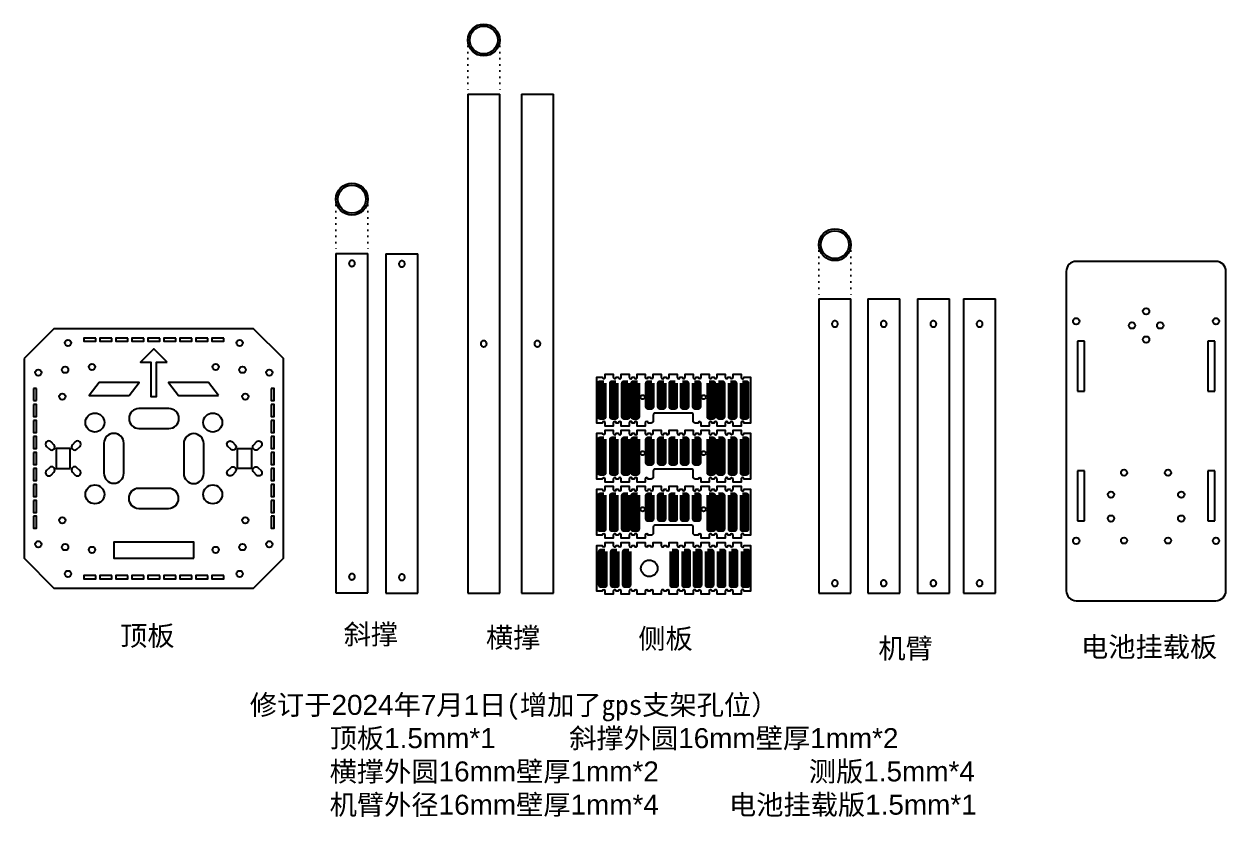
# Model space of a CAD drawing. Header units: millimetres. Extents: x 1904 to 3053, y 1573 to 1970.
# Drawn here: x 1904 to 2506, y 1573 to 1970 of the extents above; entities that cross this region are included whole.
import ezdxf

# ---------------------------------------------------------------- set-up
doc = ezdxf.new("R2010")
doc.units = ezdxf.units.MM
doc.linetypes.add('ACAD_ISO07W100', pattern=[3, 0, -3])
doc.styles.get("Standard").update_dxf_attribs({"font": 'Arial.ttf'})

msp = doc.modelspace()

# ---------------------------------------------------------------- linework, layer by layer
at = {"linetype": 'ACAD_ISO07W100'}
for p, q in [((2126.46, 1961.85), (2126.46, 1934.67)), ((2142.46, 1961.85), (2142.46, 1934.67)), ((2060.46, 1882.12), (2060.46, 1854.94)), ((2076.46, 1882.12), (2076.46, 1854.94)), ((2302.35, 1859.29), (2302.35, 1832.1)), ((2318.35, 1859.29), (2318.35, 1832.1))]:
    msp.add_line(p, q, dxfattribs=at)
at = {"color": 7, "linetype": 'Continuous', "lineweight": 25}
for p, q in [((2126.46, 1934.67), (2126.46, 1684.67)), ((2126.46, 1934.67), (2142.46, 1934.67)), ((2142.46, 1684.67), (2142.46, 1934.67)), ((2153.35, 1934.67), (2153.35, 1684.67)), ((2153.35, 1934.67), (2169.35, 1934.67)), ((2169.35, 1684.67), (2169.35, 1934.67)), ((2060.46, 1854.94), (2060.46, 1684.94)), ((2060.46, 1854.94), (2076.46, 1854.94)), ((2076.46, 1684.94), (2076.46, 1854.94)), ((2085.46, 1854.67), (2085.46, 1684.67)), ((2085.46, 1854.67), (2101.46, 1854.67)), ((2101.46, 1684.67), (2101.46, 1854.67)), ((2501.22, 1850.92), (2431.22, 1850.92)), ((2426.22, 1845.92), (2426.22, 1685.92)), ((2506.22, 1685.92), (2506.22, 1845.92)), ((2302.35, 1832.1), (2302.35, 1684.67)), ((2302.35, 1832.1), (2318.35, 1832.1)), ((2318.35, 1684.67), (2318.35, 1832.1)), ((2326.79, 1832.1), (2326.79, 1684.67)), ((2326.79, 1832.1), (2342.79, 1832.1)), ((2342.79, 1684.67), (2342.79, 1832.1)), ((2351.68, 1832.1), (2351.68, 1684.67)), ((2351.68, 1832.1), (2367.68, 1832.1)), ((2367.68, 1684.67), (2367.68, 1832.1)), ((2374.81, 1832.1), (2374.81, 1684.67)), ((2374.81, 1832.1), (2390.81, 1832.1)), ((2390.81, 1684.67), (2390.81, 1832.1)), ((2435.32, 1810.92), (2431.82, 1810.92)), ((2431.82, 1810.92), (2431.82, 1785.92)), ((2435.32, 1785.92), (2435.32, 1810.92)), ((2497.11, 1810.92), (2497.11, 1785.92)), ((2500.61, 1810.92), (2497.11, 1810.92)), ((2500.61, 1785.92), (2500.61, 1810.92)), ((2431.82, 1785.92), (2435.32, 1785.92)), ((2497.11, 1785.92), (2500.61, 1785.92)), ((2435.32, 1745.92), (2431.82, 1745.92)), ((2431.82, 1745.92), (2431.82, 1720.92)), ((2435.32, 1720.92), (2435.32, 1745.92)), ((2500.61, 1745.92), (2497.11, 1745.92)), ((2497.11, 1745.92), (2497.11, 1720.92)), ((2500.61, 1720.92), (2500.61, 1745.92)), ((2431.82, 1720.92), (2435.32, 1720.92)), ((2497.11, 1720.92), (2500.61, 1720.92)), ((2060.46, 1684.94), (2076.46, 1684.94)), ((2085.46, 1684.67), (2101.46, 1684.67)), ((2126.46, 1684.67), (2142.46, 1684.67)), ((2153.35, 1684.67), (2169.35, 1684.67)), ((2302.35, 1684.67), (2318.35, 1684.67)), ((2326.79, 1684.67), (2342.79, 1684.67)), ((2351.68, 1684.67), (2367.68, 1684.67)), ((2374.81, 1684.67), (2390.81, 1684.67)), ((2431.22, 1680.92), (2501.22, 1680.92))]:
    msp.add_line(p, q, dxfattribs=at)
at = {"color": 0, "linetype": 'Continuous', "lineweight": 25}
for p, q in [((1908.92, 1787.19), (1908.92, 1781.19)), ((1910.52, 1787.19), (1908.92, 1787.19)), ((1910.52, 1781.19), (1910.52, 1787.19)), ((1908.92, 1781.19), (1910.52, 1781.19))]:
    msp.add_line(p, q, dxfattribs=at)
for points in [[(1904.22, 1802.19), (1904.22, 1702.19), (1919.22, 1687.19), (2019.22, 1687.19), (2034.22, 1702.19), (2034.22, 1802.19), (2019.22, 1817.19), (1919.22, 1817.19)], [(1940.22, 1812.49), (1934.22, 1812.49), (1934.22, 1810.89), (1940.22, 1810.89)], [(1948.22, 1812.49), (1942.22, 1812.49), (1942.22, 1810.89), (1948.22, 1810.89)], [(1956.22, 1812.49), (1950.22, 1812.49), (1950.22, 1810.89), (1956.22, 1810.89)], [(1964.22, 1812.49), (1958.22, 1812.49), (1958.22, 1810.89), (1964.22, 1810.89)], [(1972.22, 1812.49), (1966.22, 1812.49), (1966.22, 1810.89), (1972.22, 1810.89)], [(1980.22, 1812.49), (1974.22, 1812.49), (1974.22, 1810.89), (1980.22, 1810.89)], [(1988.22, 1812.49), (1982.22, 1812.49), (1982.22, 1810.89), (1988.22, 1810.89)], [(1996.22, 1812.49), (1990.22, 1812.49), (1990.22, 1810.89), (1996.22, 1810.89)], [(2004.22, 1812.49), (1998.22, 1812.49), (1998.22, 1810.89), (2004.22, 1810.89)], [(1975.91, 1800.48), (1969.22, 1807.16), (1962.53, 1800.48), (1967.81, 1800.48), (1967.81, 1783.22), (1970.63, 1783.22), (1970.63, 1800.48)], [(1956.81, 1783.68), (1961.81, 1790.31), (1941.81, 1790.31), (1936.81, 1783.68)], [(2001.63, 1783.68), (1996.63, 1790.31), (1976.63, 1790.31), (1981.63, 1783.68)], [(2027.92, 1787.19), (2027.92, 1781.19), (2029.52, 1781.19), (2029.52, 1787.19)], [(1908.92, 1779.19), (1908.92, 1773.19), (1910.52, 1773.19), (1910.52, 1779.19)], [(2027.92, 1779.19), (2027.92, 1773.19), (2029.52, 1773.19), (2029.52, 1779.19)], [(1908.92, 1771.19), (1908.92, 1765.19), (1910.52, 1765.19), (1910.52, 1771.19)], [(2027.92, 1771.19), (2027.92, 1765.19), (2029.52, 1765.19), (2029.52, 1771.19)], [(1908.92, 1763.19), (1908.92, 1757.19), (1910.52, 1757.19), (1910.52, 1763.19)], [(2027.92, 1763.19), (2027.92, 1757.19), (2029.52, 1757.19), (2029.52, 1763.19)], [(1908.92, 1755.19), (1908.92, 1749.19), (1910.52, 1749.19), (1910.52, 1755.19)], [(2027.92, 1755.19), (2027.92, 1749.19), (2029.52, 1749.19), (2029.52, 1755.19)], [(1908.92, 1747.19), (1908.92, 1741.19), (1910.52, 1741.19), (1910.52, 1747.19)], [(2027.92, 1747.19), (2027.92, 1741.19), (2029.52, 1741.19), (2029.52, 1747.19)], [(1908.92, 1739.19), (1908.92, 1733.19), (1910.52, 1733.19), (1910.52, 1739.19)], [(2027.92, 1739.19), (2027.92, 1733.19), (2029.52, 1733.19), (2029.52, 1739.19)], [(1908.92, 1731.19), (1908.92, 1725.19), (1910.52, 1725.19), (1910.52, 1731.19)], [(2027.92, 1731.19), (2027.92, 1725.19), (2029.52, 1725.19), (2029.52, 1731.19)], [(1908.92, 1723.19), (1908.92, 1717.19), (1910.52, 1717.19), (1910.52, 1723.19)], [(2027.92, 1723.19), (2027.92, 1717.19), (2029.52, 1717.19), (2029.52, 1723.19)], [(1989.22, 1702.19), (1989.22, 1710.19), (1949.22, 1710.19), (1949.22, 1702.19)], [(1940.22, 1693.49), (1934.22, 1693.49), (1934.22, 1691.89), (1940.22, 1691.89)], [(1948.22, 1693.49), (1942.22, 1693.49), (1942.22, 1691.89), (1948.22, 1691.89)], [(1956.22, 1693.49), (1950.22, 1693.49), (1950.22, 1691.89), (1956.22, 1691.89)], [(1964.22, 1693.49), (1958.22, 1693.49), (1958.22, 1691.89), (1964.22, 1691.89)], [(1972.22, 1693.49), (1966.22, 1693.49), (1966.22, 1691.89), (1972.22, 1691.89)], [(1980.22, 1693.49), (1974.22, 1693.49), (1974.22, 1691.89), (1980.22, 1691.89)], [(1988.22, 1693.49), (1982.22, 1693.49), (1982.22, 1691.89), (1988.22, 1691.89)], [(1996.22, 1693.49), (1990.22, 1693.49), (1990.22, 1691.89), (1996.22, 1691.89)], [(2004.22, 1693.49), (1998.22, 1693.49), (1998.22, 1691.89), (2004.22, 1691.89)]]:
    msp.add_lwpolyline(points, close=True, dxfattribs=at)
at = {"color": 250, "linetype": 'Continuous', "lineweight": 25}
for points in [[(2259.35, 1769.93, 1), (2257.85, 1769.93), (2256.89, 1769.93, 1.011334), (2255.39, 1769.93), (2255.39, 1768.43), (2251.35, 1768.43), (2251.35, 1769.93, 1.012231), (2249.85, 1769.93), (2248.84, 1769.93, 1.047577), (2247.35, 1769.87), (2247.35, 1768.43), (2243.35, 1768.43), (2243.35, 1769.87, 1), (2241.85, 1769.93), (2240.35, 1769.93, -0.414214), (2239.35, 1770.93), (2239.35, 1774.13, 0.414214), (2238.55, 1774.93), (2220.15, 1774.93, 0.414214), (2219.35, 1774.13), (2219.35, 1770.93, -0.414214), (2218.35, 1769.93), (2216.85, 1769.93, 1), (2215.35, 1769.93), (2215.35, 1768.43), (2211.35, 1768.43), (2211.35, 1769.94, 1.051047), (2209.85, 1769.94), (2208.84, 1769.94, 1.129951), (2207.35, 1769.93), (2207.35, 1768.43), (2203.35, 1768.43), (2203.35, 1769.93, 1.022838), (2201.85, 1769.93), (2200.85, 1769.93, 1.009747), (2199.35, 1769.93), (2199.35, 1768.43), (2195.35, 1768.43), (2195.35, 1769.93, 0.99609), (2193.85, 1769.93), (2191.1, 1769.93), (2191.1, 1792.93), (2193.85, 1792.93, 1), (2195.35, 1792.94), (2195.35, 1794.43), (2199.35, 1794.43), (2199.35, 1792.93, 1.009747), (2200.85, 1792.93), (2201.85, 1792.93, 1.022838), (2203.35, 1792.93), (2203.35, 1794.43), (2207.35, 1794.43), (2207.35, 1792.93, 1.129951), (2208.84, 1792.92), (2209.85, 1792.92, 1.051047), (2211.35, 1792.91), (2211.35, 1794.43), (2215.35, 1794.43), (2215.35, 1792.93, 1), (2216.85, 1792.93), (2217.85, 1792.93, 1), (2219.35, 1792.93), (2219.35, 1794.43), (2223.35, 1794.43), (2223.35, 1792.93, 1.036352), (2224.85, 1792.93), (2225.85, 1792.93, 1), (2227.35, 1792.93), (2227.35, 1794.43), (2231.35, 1794.43), (2231.35, 1792.93, 1.048475), (2232.85, 1792.93), (2233.85, 1792.93, 1.00358), (2235.35, 1792.93), (2235.35, 1794.43), (2239.35, 1794.43), (2239.35, 1792.93, 1.063225), (2240.84, 1792.93), (2241.85, 1792.93, 1), (2243.35, 1792.99), (2243.35, 1794.43), (2247.35, 1794.43), (2247.35, 1792.99, 1.047577), (2248.84, 1792.93), (2249.85, 1792.93, 1.012231), (2251.35, 1792.93), (2251.35, 1794.43), (2255.39, 1794.43), (2255.39, 1792.93, 1.011334), (2256.89, 1792.93), (2257.85, 1792.93, 1), (2259.35, 1792.93), (2259.35, 1794.43), (2263.35, 1794.43), (2263.35, 1792.96), (2263.35, 1792.96, 1.143915), (2264.84, 1792.95), (2268.1, 1792.93), (2268.1, 1769.93), (2264.84, 1769.91, 1.143915), (2263.35, 1769.9), (2263.35, 1769.9), (2263.35, 1768.43), (2259.35, 1768.43)], [(2259.35, 1741.83, 1), (2257.85, 1741.83), (2256.89, 1741.83, 1.011334), (2255.39, 1741.83), (2255.39, 1740.33), (2251.35, 1740.33), (2251.35, 1741.83, 1.012231), (2249.85, 1741.83), (2248.84, 1741.83, 1.047577), (2247.35, 1741.77), (2247.35, 1740.33), (2243.35, 1740.33), (2243.35, 1741.77, 1), (2241.85, 1741.83), (2240.35, 1741.83, -0.414214), (2239.35, 1742.83), (2239.35, 1746.03, 0.414214), (2238.55, 1746.83), (2220.15, 1746.83, 0.414214), (2219.35, 1746.03), (2219.35, 1742.83, -0.414214), (2218.35, 1741.83), (2216.85, 1741.83, 1), (2215.35, 1741.83), (2215.35, 1740.33), (2211.35, 1740.33), (2211.35, 1741.84, 1.051047), (2209.85, 1741.84), (2208.84, 1741.84, 1.129951), (2207.35, 1741.83), (2207.35, 1740.33), (2203.35, 1740.33), (2203.35, 1741.83, 1.022838), (2201.85, 1741.83), (2200.85, 1741.83, 1.009747), (2199.35, 1741.83), (2199.35, 1740.33), (2195.35, 1740.33), (2195.35, 1741.83, 0.99609), (2193.85, 1741.83), (2191.1, 1741.83), (2191.1, 1764.83), (2193.85, 1764.83, 1), (2195.35, 1764.84), (2195.35, 1766.33), (2199.35, 1766.33), (2199.35, 1764.83, 1.009747), (2200.85, 1764.83), (2201.85, 1764.83, 1.022838), (2203.35, 1764.83), (2203.35, 1766.33), (2207.35, 1766.33), (2207.35, 1764.83, 1.129951), (2208.84, 1764.82), (2209.85, 1764.82, 1.051047), (2211.35, 1764.81), (2211.35, 1766.33), (2215.35, 1766.33), (2215.35, 1764.83, 1), (2216.85, 1764.83), (2217.85, 1764.83, 1), (2219.35, 1764.83), (2219.35, 1766.33), (2223.35, 1766.33), (2223.35, 1764.83, 1.036352), (2224.85, 1764.83), (2225.85, 1764.83, 1), (2227.35, 1764.83), (2227.35, 1766.33), (2231.35, 1766.33), (2231.35, 1764.83, 1.048475), (2232.85, 1764.83), (2233.85, 1764.83, 1.00358), (2235.35, 1764.83), (2235.35, 1766.33), (2239.35, 1766.33), (2239.35, 1764.83, 1.063225), (2240.84, 1764.83), (2241.85, 1764.83, 1), (2243.35, 1764.89), (2243.35, 1766.33), (2247.35, 1766.33), (2247.35, 1764.89, 1.047577), (2248.84, 1764.83), (2249.85, 1764.83, 1.012231), (2251.35, 1764.83), (2251.35, 1766.33), (2255.39, 1766.33), (2255.39, 1764.83, 1.011334), (2256.89, 1764.83), (2257.85, 1764.83, 1), (2259.35, 1764.83), (2259.35, 1766.33), (2263.35, 1766.33), (2263.35, 1764.86), (2263.35, 1764.86, 1.143915), (2264.84, 1764.85), (2268.1, 1764.83), (2268.1, 1741.83), (2264.84, 1741.81, 1.143915), (2263.35, 1741.8), (2263.35, 1741.8), (2263.35, 1740.33), (2259.35, 1740.33)], [(2259.35, 1713.73, 1), (2257.85, 1713.73), (2256.89, 1713.73, 1.011334), (2255.39, 1713.73), (2255.39, 1712.23), (2251.35, 1712.23), (2251.35, 1713.73, 1.012231), (2249.85, 1713.73), (2248.84, 1713.73, 1.047577), (2247.35, 1713.67), (2247.35, 1712.23), (2243.35, 1712.23), (2243.35, 1713.67, 1), (2241.85, 1713.73), (2240.35, 1713.73, -0.414214), (2239.35, 1714.73), (2239.35, 1717.93, 0.414214), (2238.55, 1718.73), (2220.15, 1718.73, 0.414214), (2219.35, 1717.93), (2219.35, 1714.73, -0.414214), (2218.35, 1713.73), (2216.85, 1713.73, 1), (2215.35, 1713.73), (2215.35, 1712.23), (2211.35, 1712.23), (2211.35, 1713.74, 1.051047), (2209.85, 1713.74), (2208.84, 1713.74, 1.129951), (2207.35, 1713.73), (2207.35, 1712.23), (2203.35, 1712.23), (2203.35, 1713.73, 1.022838), (2201.85, 1713.73), (2200.85, 1713.73, 1.009747), (2199.35, 1713.73), (2199.35, 1712.23), (2195.35, 1712.23), (2195.35, 1713.73, 0.99609), (2193.85, 1713.73), (2191.1, 1713.73), (2191.1, 1736.73), (2193.85, 1736.73, 1), (2195.35, 1736.74), (2195.35, 1738.23), (2199.35, 1738.23), (2199.35, 1736.73, 1.009747), (2200.85, 1736.73), (2201.85, 1736.73, 1.022838), (2203.35, 1736.73), (2203.35, 1738.23), (2207.35, 1738.23), (2207.35, 1736.73, 1.129951), (2208.84, 1736.72), (2209.85, 1736.72, 1.051047), (2211.35, 1736.71), (2211.35, 1738.23), (2215.35, 1738.23), (2215.35, 1736.73, 1), (2216.85, 1736.73), (2217.85, 1736.73, 1), (2219.35, 1736.73), (2219.35, 1738.23), (2223.35, 1738.23), (2223.35, 1736.73, 1.036352), (2224.85, 1736.73), (2225.85, 1736.73, 1), (2227.35, 1736.73), (2227.35, 1738.23), (2231.35, 1738.23), (2231.35, 1736.73, 1.048475), (2232.85, 1736.73), (2233.85, 1736.73, 1.00358), (2235.35, 1736.73), (2235.35, 1738.23), (2239.35, 1738.23), (2239.35, 1736.73, 1.063225), (2240.84, 1736.73), (2241.85, 1736.73, 1), (2243.35, 1736.79), (2243.35, 1738.23), (2247.35, 1738.23), (2247.35, 1736.79, 1.047577), (2248.84, 1736.73), (2249.85, 1736.73, 1.012231), (2251.35, 1736.73), (2251.35, 1738.23), (2255.39, 1738.23), (2255.39, 1736.73, 1.011334), (2256.89, 1736.73), (2257.85, 1736.73, 1), (2259.35, 1736.73), (2259.35, 1738.23), (2263.35, 1738.23), (2263.35, 1736.76), (2263.35, 1736.76, 1.143915), (2264.84, 1736.75), (2268.1, 1736.73), (2268.1, 1713.73), (2264.84, 1713.71, 1.143915), (2263.35, 1713.7), (2263.35, 1713.7), (2263.35, 1712.23), (2259.35, 1712.23)], [(2255.39, 1685.63), (2255.39, 1684.13), (2251.35, 1684.13), (2251.35, 1685.63, 1.012231), (2249.85, 1685.63), (2248.84, 1685.63, 1.047577), (2247.35, 1685.57), (2247.35, 1684.13), (2243.35, 1684.13), (2243.35, 1685.57, 1), (2241.85, 1685.63), (2240.84, 1685.63, 1.063225), (2239.35, 1685.63), (2239.35, 1684.13), (2235.35, 1684.13), (2235.35, 1685.63, 1.00358), (2233.85, 1685.63), (2232.85, 1685.63, 1.048475), (2231.35, 1685.63), (2231.35, 1684.13), (2227.35, 1684.13), (2227.35, 1685.63, 1), (2225.85, 1685.63), (2224.85, 1685.63, 1.036352), (2223.35, 1685.63), (2223.35, 1684.13), (2219.35, 1684.13), (2219.35, 1685.63, 1), (2217.85, 1685.63), (2216.85, 1685.63, 1), (2215.35, 1685.63), (2215.35, 1684.13), (2211.35, 1684.13), (2211.35, 1685.64, 1), (2209.85, 1685.64), (2208.84, 1685.64, 1.129951), (2207.35, 1685.63), (2207.35, 1684.13), (2203.35, 1684.13), (2203.35, 1685.63, 1), (2201.85, 1685.63), (2200.85, 1685.63, 1.009747), (2199.35, 1685.63), (2199.35, 1684.13), (2195.35, 1684.13), (2195.35, 1685.63, 0.99609), (2193.85, 1685.63), (2191.1, 1685.63), (2191.1, 1708.63), (2193.85, 1708.63, 0.99609), (2195.35, 1708.63), (2195.35, 1710.13), (2199.35, 1710.13), (2199.35, 1708.63, 1.009747), (2200.85, 1708.63), (2201.85, 1708.63, 1), (2203.35, 1708.63), (2203.35, 1710.13), (2207.35, 1710.13), (2207.35, 1708.63, 1.129951), (2208.84, 1708.62), (2209.85, 1708.62, 1.051047), (2211.35, 1708.61), (2211.35, 1710.13), (2215.35, 1710.13), (2215.35, 1708.63, 1), (2216.85, 1708.63), (2217.85, 1708.63, 1), (2219.35, 1708.63), (2219.35, 1710.13), (2223.35, 1710.13), (2223.35, 1708.63, 1.036352), (2224.85, 1708.63), (2225.85, 1708.63, 1), (2227.35, 1708.63), (2227.35, 1710.13), (2231.35, 1710.13), (2231.35, 1708.63, 1.048475), (2232.85, 1708.63), (2233.85, 1708.63, 1.00358), (2235.35, 1708.63), (2235.35, 1710.13), (2239.35, 1710.13), (2239.35, 1708.63, 1.063225), (2240.84, 1708.63), (2241.85, 1708.63, 1), (2243.35, 1708.69), (2243.35, 1710.13), (2247.35, 1710.13), (2247.35, 1708.69, 1), (2248.84, 1708.63), (2249.85, 1708.63, 1), (2251.35, 1708.63), (2251.35, 1710.13), (2255.39, 1710.13), (2255.39, 1708.63, 1.011334), (2256.89, 1708.63), (2257.85, 1708.63, 1), (2259.35, 1708.63), (2259.35, 1710.13), (2263.35, 1710.13), (2263.35, 1708.66), (2263.35, 1708.66, 1.143915), (2264.84, 1708.65), (2268.1, 1708.63), (2268.1, 1685.63), (2264.84, 1685.61, 1.143915), (2263.35, 1685.6), (2263.35, 1685.6), (2263.35, 1684.13), (2259.35, 1684.13), (2259.35, 1685.63, 1), (2257.85, 1685.63), (2256.89, 1685.63, 1.011334)]]:
    msp.add_lwpolyline(points, format="xyb", close=True, dxfattribs=at)
at = {"color": 250, "lineweight": 140}
for points in [[(2194.65, 1789.93), (2194.65, 1772.93), (2192.55, 1772.93), (2192.55, 1789.93)], [(2200.65, 1789.93), (2200.65, 1772.93), (2198.55, 1772.93), (2198.55, 1789.93)], [(2206.65, 1789.93), (2206.65, 1772.93), (2204.55, 1772.93), (2204.55, 1789.93)], [(2211.4, 1789.93), (2211.4, 1772.93), (2209.3, 1772.93), (2209.3, 1789.93)], [(2218.65, 1789.93), (2218.65, 1777.93), (2216.55, 1777.93), (2216.55, 1789.93)], [(2224.65, 1789.93), (2224.65, 1777.93), (2222.55, 1777.93), (2222.55, 1789.93)], [(2230.4, 1789.93), (2230.4, 1777.93), (2228.3, 1777.93), (2228.3, 1789.93)], [(2234.05, 1789.93), (2234.05, 1777.93), (2236.15, 1777.93), (2236.15, 1789.93)], [(2240.05, 1789.93), (2240.05, 1777.93), (2242.15, 1777.93), (2242.15, 1789.93)], [(2247.3, 1789.93), (2247.3, 1772.93), (2249.4, 1772.93), (2249.4, 1789.93)], [(2252.05, 1789.93), (2252.05, 1772.93), (2254.15, 1772.93), (2254.15, 1789.93)], [(2258.05, 1789.93), (2258.05, 1772.93), (2260.15, 1772.93), (2260.15, 1789.93)], [(2264.05, 1789.93), (2264.05, 1772.93), (2266.15, 1772.93), (2266.15, 1789.93)], [(2194.65, 1761.83), (2194.65, 1744.83), (2192.55, 1744.83), (2192.55, 1761.83)], [(2200.65, 1761.83), (2200.65, 1744.83), (2198.55, 1744.83), (2198.55, 1761.83)], [(2206.65, 1761.83), (2206.65, 1744.83), (2204.55, 1744.83), (2204.55, 1761.83)], [(2211.4, 1761.83), (2211.4, 1744.83), (2209.3, 1744.83), (2209.3, 1761.83)], [(2218.65, 1761.83), (2218.65, 1749.83), (2216.55, 1749.83), (2216.55, 1761.83)], [(2224.65, 1761.83), (2224.65, 1749.83), (2222.55, 1749.83), (2222.55, 1761.83)], [(2230.4, 1761.83), (2230.4, 1749.83), (2228.3, 1749.83), (2228.3, 1761.83)], [(2234.05, 1761.83), (2234.05, 1749.83), (2236.15, 1749.83), (2236.15, 1761.83)], [(2240.05, 1761.83), (2240.05, 1749.83), (2242.15, 1749.83), (2242.15, 1761.83)], [(2247.3, 1761.83), (2247.3, 1744.83), (2249.4, 1744.83), (2249.4, 1761.83)], [(2252.05, 1761.83), (2252.05, 1744.83), (2254.15, 1744.83), (2254.15, 1761.83)], [(2258.05, 1761.83), (2258.05, 1744.83), (2260.15, 1744.83), (2260.15, 1761.83)], [(2264.05, 1761.83), (2264.05, 1744.83), (2266.15, 1744.83), (2266.15, 1761.83)], [(2194.65, 1733.73), (2194.65, 1716.73), (2192.55, 1716.73), (2192.55, 1733.73)], [(2200.65, 1733.73), (2200.65, 1716.73), (2198.55, 1716.73), (2198.55, 1733.73)], [(2206.65, 1733.73), (2206.65, 1716.73), (2204.55, 1716.73), (2204.55, 1733.73)], [(2211.4, 1733.73), (2211.4, 1716.73), (2209.3, 1716.73), (2209.3, 1733.73)], [(2218.65, 1733.73), (2218.65, 1721.73), (2216.55, 1721.73), (2216.55, 1733.73)], [(2224.65, 1733.73), (2224.65, 1721.73), (2222.55, 1721.73), (2222.55, 1733.73)], [(2230.4, 1733.73), (2230.4, 1721.73), (2228.3, 1721.73), (2228.3, 1733.73)], [(2234.05, 1733.73), (2234.05, 1721.73), (2236.15, 1721.73), (2236.15, 1733.73)], [(2240.05, 1733.73), (2240.05, 1721.73), (2242.15, 1721.73), (2242.15, 1733.73)], [(2247.3, 1733.73), (2247.3, 1716.73), (2249.4, 1716.73), (2249.4, 1733.73)], [(2252.05, 1733.73), (2252.05, 1716.73), (2254.15, 1716.73), (2254.15, 1733.73)], [(2258.05, 1733.73), (2258.05, 1716.73), (2260.15, 1716.73), (2260.15, 1733.73)], [(2264.05, 1733.73), (2264.05, 1716.73), (2266.15, 1716.73), (2266.15, 1733.73)], [(2195.13, 1705.63), (2195.13, 1688.63), (2193.03, 1688.63), (2193.03, 1705.63)], [(2201.13, 1705.63), (2201.13, 1688.63), (2199.03, 1688.63), (2199.03, 1705.63)], [(2207.13, 1705.63), (2207.13, 1688.63), (2205.03, 1688.63), (2205.03, 1705.63)], [(2228.78, 1705.63), (2228.78, 1688.63), (2230.88, 1688.63), (2230.88, 1705.63)], [(2234.78, 1705.63), (2234.78, 1688.63), (2236.88, 1688.63), (2236.88, 1705.63)], [(2240.53, 1705.63), (2240.53, 1688.63), (2242.63, 1688.63), (2242.63, 1705.63)], [(2246.53, 1705.63), (2246.53, 1688.63), (2248.63, 1688.63), (2248.63, 1705.63)], [(2252.53, 1705.63), (2252.53, 1688.63), (2254.63, 1688.63), (2254.63, 1705.63)], [(2258.53, 1705.63), (2258.53, 1688.63), (2260.63, 1688.63), (2260.63, 1705.63)], [(2264.53, 1705.63), (2264.53, 1688.63), (2266.63, 1688.63), (2266.63, 1705.63)]]:
    msp.add_lwpolyline(points, close=True, dxfattribs=at)
at = {"color": 0, "linetype": 'Continuous', "lineweight": 25}
for points in [[(1976.8, 1767.19, 1), (1976.8, 1777.19), (1961.8, 1777.19, 1), (1961.8, 1767.19)], [(1954.22, 1759.77, 1), (1944.22, 1759.77), (1944.22, 1744.77, 1), (1954.22, 1744.77)], [(1984.22, 1744.61, 1), (1994.22, 1744.61), (1994.22, 1759.61, 1), (1984.22, 1759.61)], [(1961.64, 1737.19, 1), (1961.64, 1727.19), (1976.64, 1727.19, 1), (1976.64, 1737.19)]]:
    msp.add_lwpolyline(points, format="xyb", close=True, dxfattribs=at)
for points in [[(1919.2, 1759.07), (1917.79, 1760.49, 1), (1915.52, 1758.22), (1916.94, 1756.81, 1)], [(1930.71, 1756.81), (1932.13, 1758.22, 1), (1929.86, 1760.49), (1928.45, 1759.07, 1)], [(2007.73, 1756.81), (2006.32, 1758.22, -1), (2008.58, 1760.49), (2009.99, 1759.07, -1)], [(2019.24, 1759.07), (2020.66, 1760.49, -1), (2022.92, 1758.22), (2021.51, 1756.81, -1)]]:
    msp.add_lwpolyline(points, format="xyb", close=True)
at = {"linetype": 'Continuous'}
for points in [[(1927.33, 1747.18), (1927.33, 1757.19), (1920.33, 1757.19), (1920.33, 1747.19), (1927.33, 1747.19)], [(2011.12, 1747.18), (2011.12, 1757.19), (2018.12, 1757.19), (2018.12, 1747.19), (2011.12, 1747.19)]]:
    msp.add_lwpolyline(points, dxfattribs=at)
for points in [[(1916.94, 1747.56), (1915.52, 1746.15, 1), (1917.79, 1743.88), (1919.2, 1745.3, 1)], [(1928.45, 1745.3), (1929.86, 1743.88, 1), (1932.13, 1746.15), (1930.71, 1747.56, 1)], [(2009.99, 1745.3), (2008.58, 1743.88, -1), (2006.32, 1746.15), (2007.73, 1747.56, -1)], [(2021.51, 1747.56), (2022.92, 1746.15, -1), (2020.66, 1743.88), (2019.24, 1745.3, -1)]]:
    msp.add_lwpolyline(points, format="xyb", close=True, dxfattribs=at)
for centre, radius in [((2134.46, 1961.85), 8), ((2134.46, 1961.85), 7), ((2068.46, 1882.12), 8), ((2068.46, 1882.12), 7), ((2310.35, 1859.29), 8), ((2310.35, 1859.29), 7), ((2455.22, 1745.06), 1.55), ((2477.22, 1745.06), 1.55), ((2448.62, 1734.06), 1.6), ((2483.82, 1734.06), 1.6), ((2448.62, 1722.06), 1.6), ((2483.82, 1722.06), 1.6), ((2455.22, 1711.06), 1.55), ((2477.22, 1711.06), 1.55)]:
    msp.add_circle(centre, radius)
at = {"color": 7, "linetype": 'Continuous', "lineweight": 25}
for centre in [(2466.22, 1825.92), (2431.22, 1820.92), (2459.15, 1818.84), (2473.29, 1818.84), (2501.22, 1820.92), (2466.22, 1811.77), (2431.22, 1710.92), (2501.22, 1710.92)]:
    msp.add_circle(centre, 1.6, dxfattribs=at)
at = {"color": 0, "linetype": 'Continuous', "lineweight": 25}
for centre, radius in [((1926.22, 1810.04), 1.6), ((1926.22, 1810.04), 1.6), ((2012.23, 1810.04), 1.6), ((1911.37, 1795.19), 1.6), ((1911.37, 1795.19), 1.6), ((1924.8, 1796.61), 1.6), ((1938.24, 1798.02), 1.6), ((2000.21, 1798.02), 1.6), ((2013.64, 1796.61), 1.6), ((2027.08, 1795.19), 1.6), ((1923.39, 1783.17), 1.6), ((2015.05, 1783.17), 1.6), ((1939.72, 1770.19), 4.75), ((1998.72, 1770.19), 4.75), ((1939.72, 1734.19), 4.75), ((1998.72, 1734.19), 4.75), ((1923.39, 1721.21), 1.6), ((2015.05, 1721.21), 1.6), ((1911.37, 1709.19), 1.6), ((2027.08, 1709.19), 1.6), ((1924.8, 1707.77), 1.6), ((1938.24, 1706.36), 1.6), ((2000.21, 1706.36), 1.6), ((2013.64, 1707.77), 1.6), ((1926.22, 1694.34), 1.6), ((2012.23, 1694.34), 1.6)]:
    msp.add_circle(centre, radius, dxfattribs=at)
at = {"color": 250, "linetype": 'Continuous', "lineweight": 25}
for centre, radius in [((2214.1, 1782.93), 1.05), ((2244.6, 1782.93), 1.05), ((2214.1, 1754.83), 1.05), ((2244.6, 1754.83), 1.05), ((2214.1, 1726.73), 1.05), ((2244.6, 1726.73), 1.05), ((2217.35, 1697.13), 4.15)]:
    msp.add_circle(centre, radius, dxfattribs=at)
at = {"color": 7, "linetype": 'Continuous', "lineweight": 25}
for centre, start, end in [((2431.22, 1845.92), 90, 180), ((2501.22, 1845.92), 0, 90), ((2431.22, 1685.92), 180, 270), ((2501.22, 1685.92), 270, 0)]:
    msp.add_arc(centre, 5, start, end, dxfattribs=at)
for points in [[(2069.96, 1849.94), (2069.96, 1849.84), (2069.95, 1849.74), (2069.91, 1849.55), (2069.88, 1849.45), (2069.81, 1849.27), (2069.76, 1849.19), (2069.65, 1849.02), (2069.59, 1848.95), (2069.38, 1848.74), (2069.22, 1848.63), (2068.85, 1848.48), (2068.66, 1848.44), (2068.36, 1848.44), (2068.26, 1848.45), (2068.07, 1848.49), (2067.98, 1848.51), (2067.7, 1848.63), (2067.54, 1848.74), (2067.33, 1848.95), (2067.27, 1849.02), (2067.16, 1849.18), (2067.11, 1849.27), (2067.04, 1849.45), (2067.01, 1849.55), (2066.97, 1849.74), (2066.96, 1849.84), (2066.96, 1850.13), (2067, 1850.33), (2067.15, 1850.69), (2067.26, 1850.86), (2067.47, 1851.07), (2067.54, 1851.13), (2067.71, 1851.24), (2067.79, 1851.28), (2068.07, 1851.4), (2068.26, 1851.44), (2068.56, 1851.44), (2068.66, 1851.43), (2068.85, 1851.39), (2068.94, 1851.36), (2069.12, 1851.29), (2069.21, 1851.24), (2069.37, 1851.13), (2069.45, 1851.07), (2069.66, 1850.86), (2069.77, 1850.69), (2069.92, 1850.33), (2069.96, 1850.14), (2069.96, 1849.94)], [(2094.96, 1849.67), (2094.96, 1849.57), (2094.96, 1849.47), (2094.92, 1849.28), (2094.89, 1849.18), (2094.81, 1849), (2094.77, 1848.91), (2094.66, 1848.75), (2094.59, 1848.67), (2094.39, 1848.47), (2094.22, 1848.36), (2093.86, 1848.21), (2093.66, 1848.17), (2093.37, 1848.17), (2093.27, 1848.18), (2093.08, 1848.21), (2092.98, 1848.24), (2092.71, 1848.36), (2092.54, 1848.47), (2092.33, 1848.67), (2092.27, 1848.75), (2092.16, 1848.91), (2092.12, 1849), (2092.04, 1849.18), (2092.01, 1849.28), (2091.97, 1849.47), (2091.96, 1849.57), (2091.96, 1849.86), (2092, 1850.06), (2092.15, 1850.42), (2092.27, 1850.59), (2092.47, 1850.79), (2092.55, 1850.86), (2092.71, 1850.97), (2092.8, 1851.01), (2093.07, 1851.13), (2093.27, 1851.17), (2093.56, 1851.17), (2093.66, 1851.16), (2093.85, 1851.12), (2093.95, 1851.09), (2094.13, 1851.01), (2094.22, 1850.97), (2094.38, 1850.86), (2094.46, 1850.8), (2094.66, 1850.59), (2094.77, 1850.42), (2094.92, 1850.06), (2094.96, 1849.86), (2094.96, 1849.67)], [(2311.85, 1819.6), (2311.85, 1819.5), (2311.84, 1819.4), (2311.8, 1819.21), (2311.77, 1819.12), (2311.7, 1818.94), (2311.65, 1818.85), (2311.54, 1818.69), (2311.48, 1818.61), (2311.27, 1818.4), (2311.1, 1818.29), (2310.74, 1818.14), (2310.55, 1818.1), (2310.25, 1818.1), (2310.15, 1818.11), (2309.96, 1818.15), (2309.87, 1818.18), (2309.59, 1818.29), (2309.43, 1818.4), (2309.22, 1818.61), (2309.16, 1818.69), (2309.05, 1818.85), (2309, 1818.94), (2308.93, 1819.12), (2308.9, 1819.21), (2308.86, 1819.4), (2308.85, 1819.5), (2308.85, 1819.8), (2308.89, 1819.99), (2309.04, 1820.36), (2309.15, 1820.52), (2309.36, 1820.73), (2309.43, 1820.79), (2309.6, 1820.9), (2309.68, 1820.95), (2309.95, 1821.06), (2310.15, 1821.1), (2310.45, 1821.1), (2310.54, 1821.09), (2310.74, 1821.05), (2310.83, 1821.02), (2311.01, 1820.95), (2311.1, 1820.9), (2311.26, 1820.79), (2311.34, 1820.73), (2311.55, 1820.52), (2311.66, 1820.36), (2311.81, 1820), (2311.85, 1819.8), (2311.85, 1819.6)], [(2336.29, 1819.6), (2336.29, 1819.5), (2336.28, 1819.4), (2336.25, 1819.21), (2336.22, 1819.12), (2336.14, 1818.94), (2336.1, 1818.85), (2335.99, 1818.69), (2335.92, 1818.61), (2335.72, 1818.4), (2335.55, 1818.29), (2335.19, 1818.14), (2334.99, 1818.1), (2334.7, 1818.1), (2334.6, 1818.11), (2334.4, 1818.15), (2334.31, 1818.18), (2334.04, 1818.29), (2333.87, 1818.4), (2333.66, 1818.61), (2333.6, 1818.69), (2333.49, 1818.85), (2333.45, 1818.94), (2333.37, 1819.12), (2333.34, 1819.21), (2333.3, 1819.4), (2333.29, 1819.5), (2333.29, 1819.8), (2333.33, 1819.99), (2333.48, 1820.36), (2333.59, 1820.52), (2333.8, 1820.73), (2333.88, 1820.79), (2334.04, 1820.9), (2334.13, 1820.95), (2334.4, 1821.06), (2334.6, 1821.1), (2334.89, 1821.1), (2334.99, 1821.09), (2335.18, 1821.05), (2335.28, 1821.02), (2335.46, 1820.95), (2335.55, 1820.9), (2335.71, 1820.79), (2335.79, 1820.73), (2335.99, 1820.52), (2336.1, 1820.36), (2336.25, 1820), (2336.29, 1819.8), (2336.29, 1819.6)], [(2361.18, 1819.6), (2361.18, 1819.5), (2361.17, 1819.4), (2361.13, 1819.21), (2361.1, 1819.12), (2361.02, 1818.94), (2360.98, 1818.85), (2360.87, 1818.69), (2360.81, 1818.61), (2360.6, 1818.4), (2360.43, 1818.29), (2360.07, 1818.14), (2359.87, 1818.1), (2359.58, 1818.1), (2359.48, 1818.11), (2359.29, 1818.15), (2359.19, 1818.18), (2358.92, 1818.29), (2358.76, 1818.4), (2358.55, 1818.61), (2358.48, 1818.69), (2358.38, 1818.85), (2358.33, 1818.94), (2358.25, 1819.12), (2358.23, 1819.21), (2358.19, 1819.4), (2358.18, 1819.5), (2358.18, 1819.8), (2358.22, 1819.99), (2358.37, 1820.36), (2358.48, 1820.52), (2358.68, 1820.73), (2358.76, 1820.79), (2358.92, 1820.9), (2359.01, 1820.95), (2359.28, 1821.06), (2359.48, 1821.1), (2359.77, 1821.1), (2359.87, 1821.09), (2360.06, 1821.05), (2360.16, 1821.02), (2360.34, 1820.95), (2360.43, 1820.9), (2360.59, 1820.79), (2360.67, 1820.73), (2360.87, 1820.52), (2360.99, 1820.36), (2361.14, 1820), (2361.18, 1819.8), (2361.18, 1819.6)], [(2384.31, 1819.6), (2384.31, 1819.5), (2384.3, 1819.4), (2384.27, 1819.21), (2384.24, 1819.12), (2384.16, 1818.94), (2384.11, 1818.85), (2384.01, 1818.69), (2383.94, 1818.61), (2383.74, 1818.4), (2383.57, 1818.29), (2383.21, 1818.14), (2383.01, 1818.1), (2382.72, 1818.1), (2382.62, 1818.11), (2382.42, 1818.15), (2382.33, 1818.18), (2382.06, 1818.29), (2381.89, 1818.4), (2381.68, 1818.61), (2381.62, 1818.69), (2381.51, 1818.85), (2381.47, 1818.94), (2381.39, 1819.12), (2381.36, 1819.21), (2381.32, 1819.4), (2381.31, 1819.5), (2381.31, 1819.8), (2381.35, 1819.99), (2381.5, 1820.36), (2381.61, 1820.52), (2381.82, 1820.73), (2381.9, 1820.79), (2382.06, 1820.9), (2382.15, 1820.95), (2382.42, 1821.06), (2382.61, 1821.1), (2382.91, 1821.1), (2383.01, 1821.09), (2383.2, 1821.05), (2383.3, 1821.02), (2383.48, 1820.95), (2383.56, 1820.9), (2383.73, 1820.79), (2383.8, 1820.73), (2384.01, 1820.52), (2384.12, 1820.36), (2384.27, 1820), (2384.31, 1819.8), (2384.31, 1819.6)], [(2135.96, 1809.67), (2135.96, 1809.57), (2135.96, 1809.47), (2135.92, 1809.28), (2135.89, 1809.18), (2135.81, 1809), (2135.77, 1808.91), (2135.66, 1808.75), (2135.59, 1808.67), (2135.39, 1808.47), (2135.22, 1808.36), (2134.86, 1808.21), (2134.66, 1808.17), (2134.37, 1808.17), (2134.27, 1808.18), (2134.08, 1808.21), (2133.98, 1808.24), (2133.71, 1808.36), (2133.54, 1808.47), (2133.33, 1808.67), (2133.27, 1808.75), (2133.16, 1808.91), (2133.12, 1809), (2133.04, 1809.18), (2133.01, 1809.28), (2132.97, 1809.47), (2132.96, 1809.57), (2132.96, 1809.86), (2133, 1810.06), (2133.15, 1810.42), (2133.27, 1810.59), (2133.47, 1810.79), (2133.55, 1810.86), (2133.71, 1810.97), (2133.8, 1811.01), (2134.07, 1811.13), (2134.27, 1811.17), (2134.56, 1811.17), (2134.66, 1811.16), (2134.85, 1811.12), (2134.95, 1811.09), (2135.13, 1811.01), (2135.22, 1810.97), (2135.38, 1810.86), (2135.46, 1810.8), (2135.66, 1810.59), (2135.77, 1810.42), (2135.92, 1810.06), (2135.96, 1809.86), (2135.96, 1809.67)], [(2162.85, 1809.67), (2162.85, 1809.57), (2162.84, 1809.47), (2162.8, 1809.28), (2162.77, 1809.18), (2162.7, 1809), (2162.65, 1808.91), (2162.54, 1808.75), (2162.48, 1808.67), (2162.27, 1808.47), (2162.1, 1808.36), (2161.74, 1808.21), (2161.54, 1808.17), (2161.25, 1808.17), (2161.15, 1808.18), (2160.96, 1808.21), (2160.86, 1808.24), (2160.59, 1808.36), (2160.43, 1808.47), (2160.22, 1808.67), (2160.16, 1808.75), (2160.05, 1808.91), (2160, 1809), (2159.92, 1809.18), (2159.9, 1809.28), (2159.86, 1809.47), (2159.85, 1809.57), (2159.85, 1809.86), (2159.89, 1810.06), (2160.04, 1810.42), (2160.15, 1810.59), (2160.36, 1810.79), (2160.43, 1810.86), (2160.59, 1810.97), (2160.68, 1811.01), (2160.95, 1811.13), (2161.15, 1811.17), (2161.45, 1811.17), (2161.54, 1811.16), (2161.74, 1811.12), (2161.83, 1811.09), (2162.01, 1811.01), (2162.1, 1810.97), (2162.26, 1810.86), (2162.34, 1810.8), (2162.55, 1810.59), (2162.66, 1810.42), (2162.81, 1810.06), (2162.85, 1809.86), (2162.85, 1809.67)], [(2069.96, 1692.94), (2069.96, 1692.84), (2069.95, 1692.74), (2069.91, 1692.55), (2069.88, 1692.45), (2069.81, 1692.27), (2069.76, 1692.19), (2069.65, 1692.02), (2069.59, 1691.95), (2069.38, 1691.74), (2069.22, 1691.63), (2068.85, 1691.48), (2068.66, 1691.44), (2068.36, 1691.44), (2068.26, 1691.45), (2068.07, 1691.49), (2067.98, 1691.51), (2067.7, 1691.63), (2067.54, 1691.74), (2067.33, 1691.95), (2067.27, 1692.02), (2067.16, 1692.18), (2067.11, 1692.27), (2067.04, 1692.45), (2067.01, 1692.55), (2066.97, 1692.74), (2066.96, 1692.84), (2066.96, 1693.13), (2067, 1693.33), (2067.15, 1693.69), (2067.26, 1693.86), (2067.47, 1694.07), (2067.54, 1694.13), (2067.71, 1694.24), (2067.79, 1694.28), (2068.07, 1694.4), (2068.26, 1694.44), (2068.56, 1694.44), (2068.66, 1694.43), (2068.85, 1694.39), (2068.94, 1694.36), (2069.12, 1694.29), (2069.21, 1694.24), (2069.37, 1694.13), (2069.45, 1694.07), (2069.66, 1693.86), (2069.77, 1693.69), (2069.92, 1693.33), (2069.96, 1693.14), (2069.96, 1692.94)], [(2094.96, 1692.67), (2094.96, 1692.57), (2094.96, 1692.47), (2094.92, 1692.28), (2094.89, 1692.18), (2094.81, 1692), (2094.77, 1691.91), (2094.66, 1691.75), (2094.59, 1691.67), (2094.39, 1691.47), (2094.22, 1691.36), (2093.86, 1691.21), (2093.66, 1691.17), (2093.37, 1691.17), (2093.27, 1691.18), (2093.08, 1691.21), (2092.98, 1691.24), (2092.71, 1691.36), (2092.54, 1691.47), (2092.33, 1691.67), (2092.27, 1691.75), (2092.16, 1691.91), (2092.12, 1692), (2092.04, 1692.18), (2092.01, 1692.28), (2091.97, 1692.47), (2091.96, 1692.57), (2091.96, 1692.86), (2092, 1693.06), (2092.15, 1693.42), (2092.27, 1693.59), (2092.47, 1693.79), (2092.55, 1693.86), (2092.71, 1693.97), (2092.8, 1694.01), (2093.07, 1694.13), (2093.27, 1694.17), (2093.56, 1694.17), (2093.66, 1694.16), (2093.85, 1694.12), (2093.95, 1694.09), (2094.13, 1694.01), (2094.22, 1693.97), (2094.38, 1693.86), (2094.46, 1693.8), (2094.66, 1693.59), (2094.77, 1693.42), (2094.92, 1693.06), (2094.96, 1692.86), (2094.96, 1692.67)], [(2311.85, 1689.67), (2311.85, 1689.57), (2311.84, 1689.47), (2311.8, 1689.28), (2311.77, 1689.18), (2311.7, 1689), (2311.65, 1688.91), (2311.54, 1688.75), (2311.48, 1688.67), (2311.27, 1688.47), (2311.1, 1688.36), (2310.74, 1688.21), (2310.55, 1688.17), (2310.25, 1688.17), (2310.15, 1688.18), (2309.96, 1688.21), (2309.87, 1688.24), (2309.59, 1688.36), (2309.43, 1688.47), (2309.22, 1688.67), (2309.16, 1688.75), (2309.05, 1688.91), (2309, 1689), (2308.93, 1689.18), (2308.9, 1689.28), (2308.86, 1689.47), (2308.85, 1689.57), (2308.85, 1689.86), (2308.89, 1690.06), (2309.04, 1690.42), (2309.15, 1690.59), (2309.36, 1690.79), (2309.43, 1690.86), (2309.6, 1690.97), (2309.68, 1691.01), (2309.95, 1691.13), (2310.15, 1691.17), (2310.45, 1691.17), (2310.54, 1691.16), (2310.74, 1691.12), (2310.83, 1691.09), (2311.01, 1691.01), (2311.1, 1690.97), (2311.26, 1690.86), (2311.34, 1690.8), (2311.55, 1690.59), (2311.66, 1690.42), (2311.81, 1690.06), (2311.85, 1689.86), (2311.85, 1689.67)], [(2336.29, 1689.67), (2336.29, 1689.57), (2336.28, 1689.47), (2336.25, 1689.28), (2336.22, 1689.18), (2336.14, 1689), (2336.1, 1688.91), (2335.99, 1688.75), (2335.92, 1688.67), (2335.72, 1688.47), (2335.55, 1688.36), (2335.19, 1688.21), (2334.99, 1688.17), (2334.7, 1688.17), (2334.6, 1688.18), (2334.4, 1688.21), (2334.31, 1688.24), (2334.04, 1688.36), (2333.87, 1688.47), (2333.66, 1688.67), (2333.6, 1688.75), (2333.49, 1688.91), (2333.45, 1689), (2333.37, 1689.18), (2333.34, 1689.28), (2333.3, 1689.47), (2333.29, 1689.57), (2333.29, 1689.86), (2333.33, 1690.06), (2333.48, 1690.42), (2333.59, 1690.59), (2333.8, 1690.79), (2333.88, 1690.86), (2334.04, 1690.97), (2334.13, 1691.01), (2334.4, 1691.13), (2334.6, 1691.17), (2334.89, 1691.17), (2334.99, 1691.16), (2335.18, 1691.12), (2335.28, 1691.09), (2335.46, 1691.01), (2335.55, 1690.97), (2335.71, 1690.86), (2335.79, 1690.8), (2335.99, 1690.59), (2336.1, 1690.42), (2336.25, 1690.06), (2336.29, 1689.86), (2336.29, 1689.67)], [(2361.18, 1689.67), (2361.18, 1689.57), (2361.17, 1689.47), (2361.13, 1689.28), (2361.1, 1689.18), (2361.02, 1689), (2360.98, 1688.91), (2360.87, 1688.75), (2360.81, 1688.67), (2360.6, 1688.47), (2360.43, 1688.36), (2360.07, 1688.21), (2359.87, 1688.17), (2359.58, 1688.17), (2359.48, 1688.18), (2359.29, 1688.21), (2359.19, 1688.24), (2358.92, 1688.36), (2358.76, 1688.47), (2358.55, 1688.67), (2358.48, 1688.75), (2358.38, 1688.91), (2358.33, 1689), (2358.25, 1689.18), (2358.23, 1689.28), (2358.19, 1689.47), (2358.18, 1689.57), (2358.18, 1689.86), (2358.22, 1690.06), (2358.37, 1690.42), (2358.48, 1690.59), (2358.68, 1690.79), (2358.76, 1690.86), (2358.92, 1690.97), (2359.01, 1691.01), (2359.28, 1691.13), (2359.48, 1691.17), (2359.77, 1691.17), (2359.87, 1691.16), (2360.06, 1691.12), (2360.16, 1691.09), (2360.34, 1691.01), (2360.43, 1690.97), (2360.59, 1690.86), (2360.67, 1690.8), (2360.87, 1690.59), (2360.99, 1690.42), (2361.14, 1690.06), (2361.18, 1689.86), (2361.18, 1689.67)], [(2384.31, 1689.67), (2384.31, 1689.57), (2384.3, 1689.47), (2384.27, 1689.28), (2384.24, 1689.18), (2384.16, 1689), (2384.11, 1688.91), (2384.01, 1688.75), (2383.94, 1688.67), (2383.74, 1688.47), (2383.57, 1688.36), (2383.21, 1688.21), (2383.01, 1688.17), (2382.72, 1688.17), (2382.62, 1688.18), (2382.42, 1688.21), (2382.33, 1688.24), (2382.06, 1688.36), (2381.89, 1688.47), (2381.68, 1688.67), (2381.62, 1688.75), (2381.51, 1688.91), (2381.47, 1689), (2381.39, 1689.18), (2381.36, 1689.28), (2381.32, 1689.47), (2381.31, 1689.57), (2381.31, 1689.86), (2381.35, 1690.06), (2381.5, 1690.42), (2381.61, 1690.59), (2381.82, 1690.79), (2381.9, 1690.86), (2382.06, 1690.97), (2382.15, 1691.01), (2382.42, 1691.13), (2382.61, 1691.17), (2382.91, 1691.17), (2383.01, 1691.16), (2383.2, 1691.12), (2383.3, 1691.09), (2383.48, 1691.01), (2383.56, 1690.97), (2383.73, 1690.86), (2383.8, 1690.8), (2384.01, 1690.59), (2384.12, 1690.42), (2384.27, 1690.06), (2384.31, 1689.86), (2384.31, 1689.67)]]:
    msp.add_open_spline(points, degree=3, knots=[0, 0, 0, 0, 0.03125, 0.03125, 0.0625, 0.0625, 0.09375, 0.09375, 0.125, 0.125, 0.1875, 0.1875, 0.25, 0.25, 0.28125, 0.28125, 0.3125, 0.3125, 0.375, 0.375, 0.40625, 0.40625, 0.4375, 0.4375, 0.46875, 0.46875, 0.5, 0.5, 0.5625, 0.5625, 0.625, 0.625, 0.65625, 0.65625, 0.6875, 0.6875, 0.75, 0.75, 0.78125, 0.78125, 0.8125, 0.8125, 0.84375, 0.84375, 0.875, 0.875, 0.9375, 0.9375, 1, 1, 1, 1], dxfattribs=at)

# ---------------------------------------------------------------- texts
at = {"color": 1, "char_height": 10, "attachment_point": 1}
for s, insert in [('{\\fArial Unicode MS|b0|i0|c134|p0;顶板}', (1952.32, 1668.36)), ('斜撑', (2064.31, 1669.08)), ('横撑', (2135.59, 1667.46)), ('侧板', (2211.88, 1666.9)), ('机臂', (2332.11, 1662.03)), ('电池挂载板', (2433.62, 1662.76))]:
    msp.add_mtext_dynamic_manual_height_columns(s, width=353.9478, gutter_width=1, heights=[0], dxfattribs=dict(at, insert=insert))
at = {"insert": (2017.29, 1633.72), "char_height": 10, "attachment_point": 1}
msp.add_mtext_dynamic_manual_height_columns('{\\fArial Unicode MS|b0|i0|c134|p0;修订于202\\fArial Unicode MS|b0|i0|c0|p0;4\\fArial Unicode MS|b0|i0|c134|p0;年\\fArial Unicode MS|b0|i0|c0|p0;7\\fArial Unicode MS|b0|i0|c134|p0;月\\fArial Unicode MS|b0|i0|c0|p0;1\\fArial Unicode MS|b0|i0|c134|p0;日\\fSimSun|b0|i0|c134|p2;(\\fArial Unicode MS|b0|i0|c134|p0;增加了\\fSimSun|b0|i0|c134|p2;gps\\fArial Unicode MS|b0|i0|c134|p0;支架孔位）\\P^I顶板1.5mm*1^I斜撑外圆16mm壁厚1mm*2^I^I横撑外圆16mm壁厚1mm*2^I^I测版1.5mm*4^I机臂外径16mm壁厚1mm\\fArial Unicode MS|b0|i0|c0|p0;*4^I\\fArial Unicode MS|b0|i0|c134|p0;电池挂载版1.5mm*1}', width=372.752, gutter_width=1, heights=[0], dxfattribs=at)

doc.saveas('drawing.dxf')
